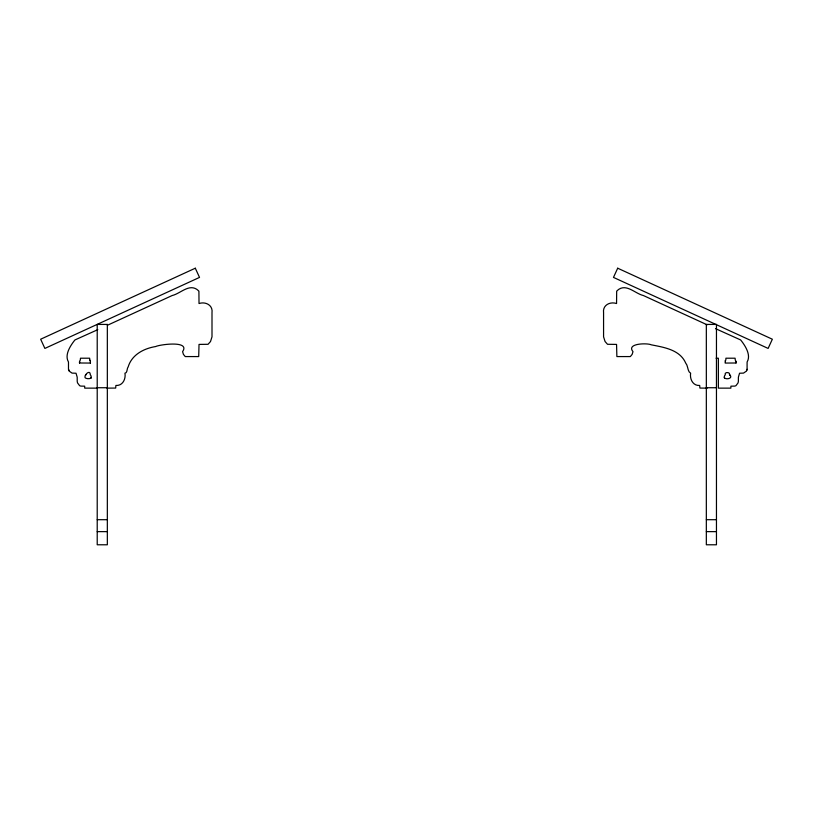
<?xml version="1.0" encoding="UTF-8"?>
<svg xmlns="http://www.w3.org/2000/svg" width="813" height="813" viewBox="0 0 813 813"><rect width="100%" height="100%" fill="white"/><g stroke="black" fill="none" stroke-linecap="round" stroke-linejoin="round"><path stroke-width="1.22" d="M90.385 363.065A13.577 13.577 0 0 0 90.416 362.11L90.263 360.87A2.957 2.957 0 0 0 89.725 360.017L89.664 358.208L80.477 358.208L80.324 360.129A4.004 4.004 0 0 0 79.898 360.647L79.532 361.937A15.01 15.01 0 0 0 79.552 362.994L90.385 363.065M91.259 377.425L90.904 375.596A5.833 5.833 0 0 0 90.314 374.844C90.436 369.153 84.064 374.569 85.03 377.699C86.127 378.919 90.782 379.254 91.259 377.425A7.032 7.032 0 0 1 91.046 378.279M716.05 358.208L718.367 358.208L718.367 388.136L730.867 388.136L730.917 386.175L734.698 386.104A7.429 7.429 0 0 0 735.968 385.667L738.041 382.903A14.675 14.675 0 0 0 738.377 381.185L738.377 377.913A9.908 9.908 0 0 1 738.417 377.08L739.556 373.238L743.519 373.106L746.395 371.124L747.086 369.183L747.096 362.639A6.86 6.86 0 0 1 747.177 361.846C751.263 354.905 745.104 345.474 740.653 339.956L715.491 328.635M725.318 360.87L725.166 362.11A13.577 13.577 0 0 0 725.196 363.065L736.029 362.994A15.01 15.01 0 0 0 736.039 361.937L735.674 360.647A4.004 4.004 0 0 0 735.257 360.129L735.104 358.208L725.907 358.208L725.857 360.017A2.957 2.957 0 0 0 725.308 360.87L725.399 360.677M107.387 325.291L172.193 295.526C180.12 293.696 188.474 284.083 196.543 289.174A18.618 18.618 0 0 1 198.911 291.176L199.022 303.523C205.628 301.318 213.108 305.221 212 312.741L212 336.826L210.506 341.541L208.057 344.295L199.022 344.407L198.707 356.572L185.252 356.572L183.433 354.397L182.59 351.653C190.608 340.098 159.124 344.671 155.72 346.531C143.86 348.462 131.858 354.651 128.169 366.887C126.757 368.36 127.509 373.167 124.958 373.177C125.964 379.112 122.631 385.962 115.893 385.464L115.68 388.065L107.052 388.136M97.794 329.661L74.928 339.956C70.477 345.474 64.318 354.905 68.404 361.846A6.86 6.86 0 0 1 68.485 362.639L68.485 369.183L69.186 371.124L72.052 373.106L76.026 373.238L77.164 377.08A9.908 9.908 0 0 1 77.205 377.913L77.205 381.185A14.675 14.675 0 0 0 77.54 382.903L79.613 385.667A7.429 7.429 0 0 0 80.883 386.104L84.664 386.175L84.715 388.136L97.214 388.136M97.214 387.73L107.336 387.73M706.334 387.73L716.456 387.73M707.188 388.136L699.902 388.065L699.678 385.464C692.95 385.962 689.617 379.112 690.623 373.177C687.483 371.887 688.154 365.606 685.694 363.065C679.892 349.671 663.957 347.344 651.254 344.814C647.382 342.893 625.959 343.249 632.992 351.653L632.138 354.397L630.329 356.572L616.874 356.572L616.559 344.407L607.524 344.295L605.075 341.541L603.571 336.826L603.571 312.741C602.474 305.221 609.953 301.318 616.559 303.523L616.671 291.176A18.618 18.618 0 0 1 619.039 289.174C627.108 284.083 635.461 293.696 643.378 295.526L707.107 324.794M97.214 519.7L107.336 519.7M706.334 519.7L716.456 519.7M97.214 531.631L107.336 531.631M706.334 531.631L716.456 531.631M729.525 374.752C730.755 371.887 723.763 371.673 725.267 374.844A5.833 5.833 0 0 0 724.678 375.596C721.69 380.636 734.81 379.132 729.525 374.752A2.764 2.764 0 0 1 730.145 375.321M90.263 360.87L90.172 360.677A3.028 3.028 0 0 0 89.725 360.017M68.912 370.596A6.494 6.494 0 0 1 68.516 369.295M79.552 362.994A14.167 14.167 0 0 1 79.542 361.663M85.436 375.321A2.764 2.764 0 0 1 86.056 374.752M747.066 369.295A6.494 6.494 0 0 1 746.669 370.596M724.525 378.279A7.032 7.032 0 0 1 724.322 377.425M736.039 361.663A14.167 14.167 0 0 1 736.029 362.994M617.697 268.209L613.48 277.406L768.122 348.421L772.35 339.224L617.697 268.209M195.303 268.209L40.65 339.224L44.878 348.421L199.52 277.406L195.303 268.209M107.336 324.428L97.214 324.428L97.214 544.781L107.336 544.791L107.336 324.428M716.456 324.428L706.334 324.428L706.334 544.781L716.456 544.791L716.456 324.428"/></g></svg>
